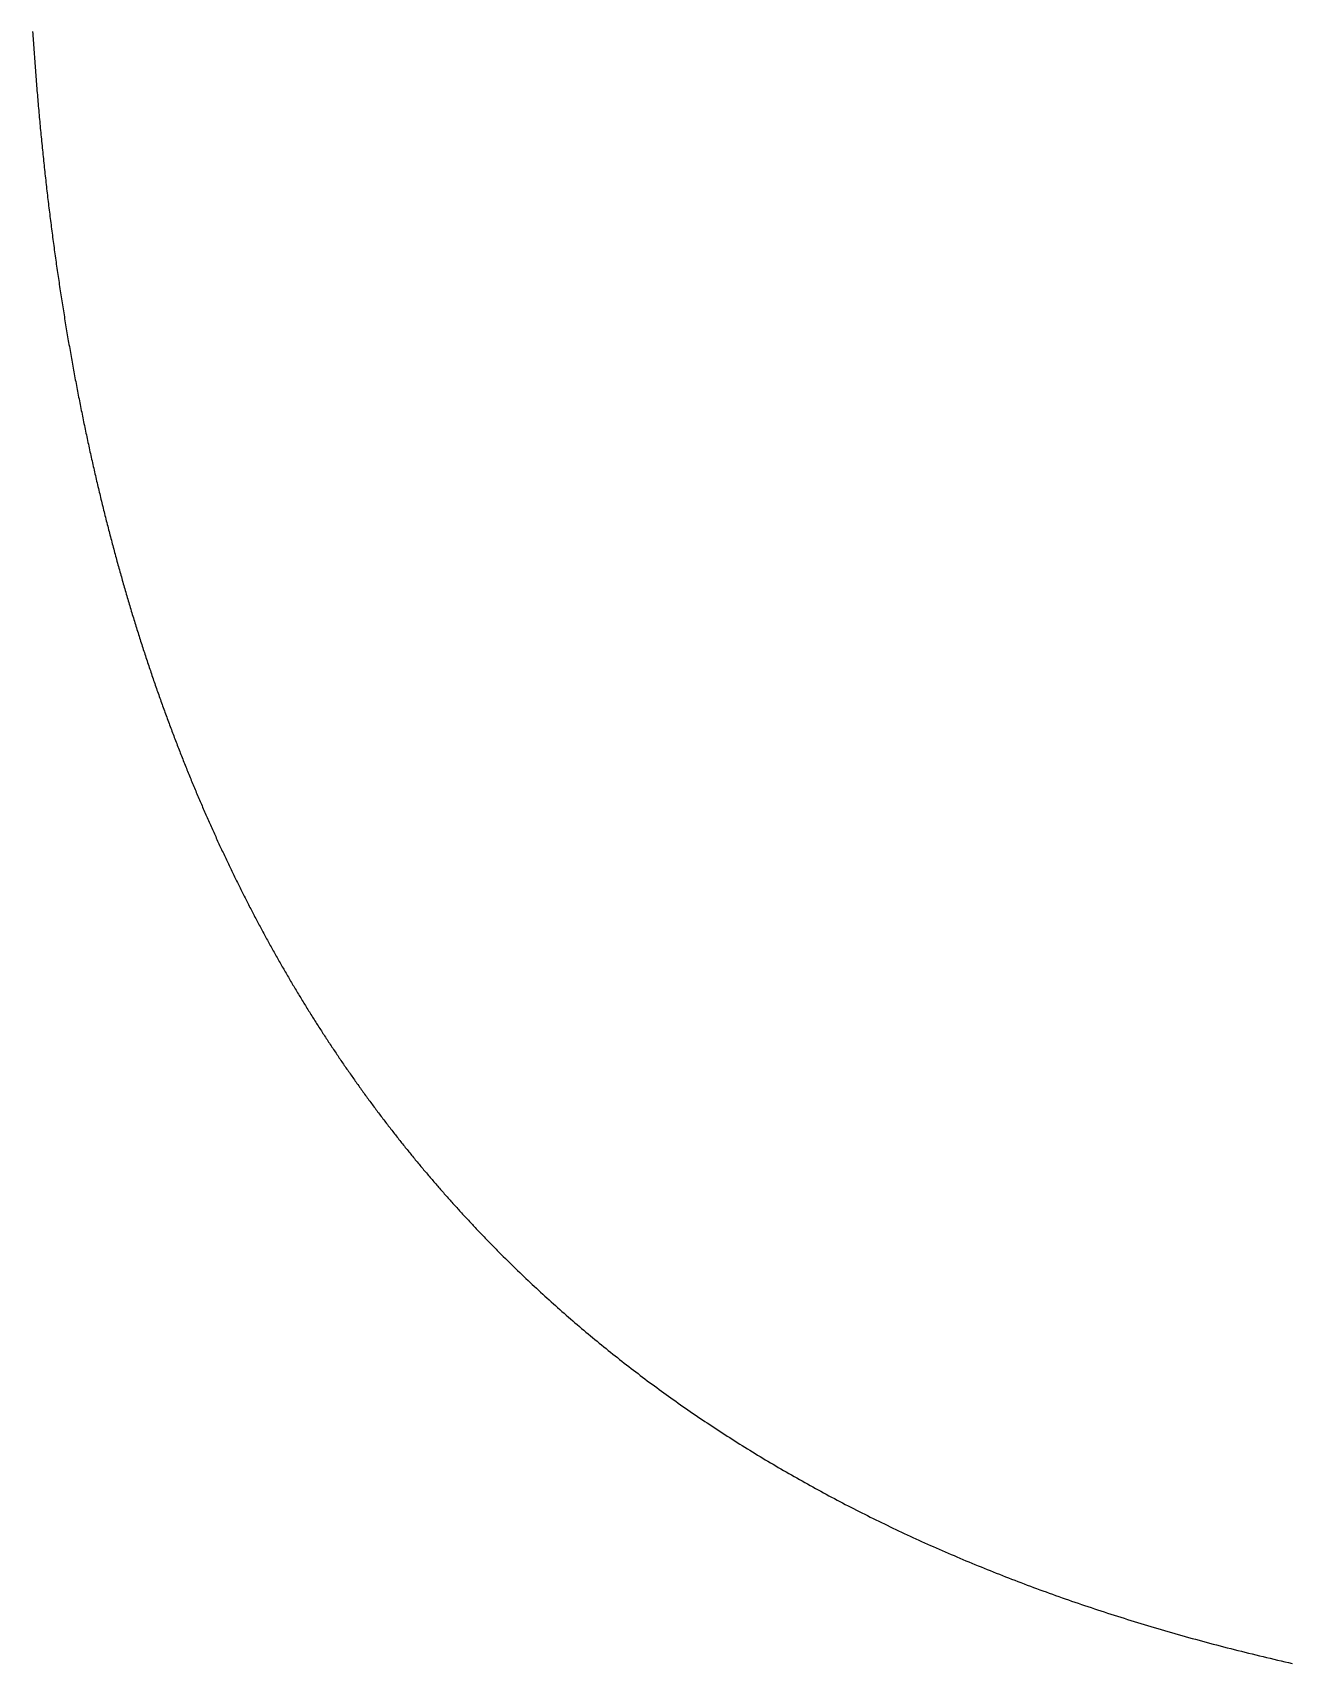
# Model space of a CAD drawing. Extents: x -14 to 314, y -178 to 13.
# Drawn here: x 201.85 to 218.01, y -177.63 to -156.67 of the extents above; entities that cross this region are included whole.
import ezdxf

# ---------------------------------------------------------------- set-up
doc = ezdxf.new("R2010")
doc.units = 0
doc.layers.add('BLACK', color=7, linetype='CONTINUOUS')

msp = doc.modelspace()

# ---------------------------------------------------------------- linework, layer by layer
at = {"layer": 'BLACK', "linetype": 'CONTINUOUS'}
for p, q in [((201.848556, -156.653513), (201.850483, -156.683077)), ((201.850483, -156.683077), (201.852428, -156.712599)), ((201.852428, -156.712599), (201.854391, -156.7421)), ((201.854391, -156.7421), (201.856372, -156.771559)), ((201.856372, -156.771559), (201.858371, -156.800998)), ((201.858371, -156.800998), (201.860387, -156.830394)), ((201.860387, -156.830394), (201.862422, -156.85977)), ((201.862422, -156.85977), (201.864475, -156.889105)), ((201.864475, -156.889105), (201.866545, -156.918418)), ((201.866545, -156.918418), (201.868633, -156.94769)), ((201.868633, -156.94769), (201.87074, -156.976941)), ((201.87074, -156.976941), (201.872863, -157.006151)), ((201.872863, -157.006151), (201.875006, -157.03534)), ((201.875006, -157.03534), (201.877165, -157.064488)), ((201.877165, -157.064488), (201.879342, -157.093615)), ((201.879342, -157.093615), (201.881537, -157.122701)), ((201.881537, -157.122701), (201.88375, -157.151766)), ((201.88375, -157.151766), (201.88598, -157.18079)), ((201.88598, -157.18079), (201.888229, -157.209794)), ((201.888229, -157.209794), (201.890494, -157.238756)), ((201.890494, -157.238756), (201.892778, -157.267698)), ((201.892778, -157.267698), (201.895079, -157.296599)), ((201.895079, -157.296599), (201.897398, -157.325479)), ((201.897398, -157.325479), (201.899734, -157.354319)), ((201.899734, -157.354319), (201.902089, -157.383138)), ((201.902089, -157.383138), (201.90446, -157.411916)), ((201.90446, -157.411916), (201.906849, -157.440674)), ((201.906849, -157.440674), (201.909255, -157.469391)), ((201.909255, -157.469391), (201.91168, -157.498088)), ((201.91168, -157.498088), (201.914121, -157.526745)), ((201.914121, -157.526745), (201.916581, -157.55538)), ((201.916581, -157.55538), (201.919057, -157.583976)), ((201.919057, -157.583976), (201.921551, -157.612551)), ((201.921551, -157.612551), (201.924062, -157.641086)), ((201.924062, -157.641086), (201.926592, -157.6696)), ((201.926592, -157.6696), (201.929138, -157.698074)), ((201.929138, -157.698074), (201.931702, -157.726528)), ((201.931702, -157.726528), (201.934282, -157.754942)), ((201.934282, -157.754942), (201.936881, -157.783335)), ((201.936881, -157.783335), (201.939496, -157.811689)), ((201.939496, -157.811689), (201.94213, -157.840022)), ((201.94213, -157.840022), (201.94478, -157.868315)), ((201.94478, -157.868315), (201.947448, -157.896588)), ((201.947448, -157.896588), (201.950132, -157.924821)), ((201.950132, -157.924821), (201.952835, -157.953035)), ((201.952835, -157.953035), (201.955554, -157.981208)), ((201.955554, -157.981208), (201.958291, -158.009361)), ((201.958291, -158.009361), (201.961044, -158.037475)), ((201.961044, -158.037475), (201.963815, -158.065568)), ((201.963815, -158.065568), (201.966603, -158.093622)), ((201.966603, -158.093622), (201.969408, -158.121656)), ((201.969408, -158.121656), (201.97223, -158.14965)), ((201.97223, -158.14965), (201.97507, -158.177625)), ((201.97507, -158.177625), (201.977926, -158.205559)), ((201.977926, -158.205559), (201.9808, -158.233475)), ((201.9808, -158.233475), (201.983691, -158.26135)), ((201.983691, -158.26135), (201.986599, -158.289206)), ((201.986599, -158.289206), (201.989523, -158.317023)), ((201.989523, -158.317023), (201.992465, -158.344819)), ((201.992465, -158.344819), (201.995424, -158.372577)), ((201.995424, -158.372577), (201.9984, -158.400315)), ((201.9984, -158.400315), (202.001392, -158.428013)), ((202.001392, -158.428013), (202.004402, -158.455692)), ((202.004402, -158.455692), (202.007428, -158.483332)), ((202.007428, -158.483332), (202.010472, -158.510953)), ((202.010472, -158.510953), (202.013532, -158.538534)), ((202.013532, -158.538534), (202.01661, -158.566096)), ((202.01661, -158.566096), (202.019703, -158.593618)), ((202.019703, -158.593618), (202.022815, -158.621122)), ((202.022815, -158.621122), (202.025942, -158.648586)), ((202.025942, -158.648586), (202.029087, -158.676031)), ((202.029087, -158.676031), (202.032248, -158.703437)), ((202.032248, -158.703437), (202.035427, -158.730824)), ((202.035427, -158.730824), (202.038621, -158.758172)), ((202.038621, -158.758172), (202.041834, -158.785501)), ((202.041834, -158.785501), (202.045061, -158.812791)), ((202.045061, -158.812791), (202.048307, -158.840062)), ((202.048307, -158.840062), (202.051569, -158.867294)), ((202.051569, -158.867294), (202.054848, -158.894507)), ((202.054848, -158.894507), (202.058142, -158.921682)), ((202.058142, -158.921682), (202.061455, -158.948837)), ((202.061455, -158.948837), (202.064783, -158.975954)), ((202.064783, -158.975954), (202.068129, -159.003052)), ((202.068129, -159.003052), (202.07149, -159.030112)), ((202.07149, -159.030112), (202.074869, -159.057152)), ((202.074869, -159.057152), (202.078263, -159.084154)), ((202.078263, -159.084154), (202.081675, -159.111137)), ((202.081675, -159.111137), (202.085103, -159.138083)), ((202.085103, -159.138083), (202.088548, -159.165008)), ((202.088548, -159.165008), (202.092008, -159.191896)), ((202.092008, -159.191896), (202.095486, -159.218765)), ((202.095486, -159.218765), (202.09898, -159.245596)), ((202.09898, -159.245596), (202.102491, -159.272408)), ((202.102491, -159.272408), (202.106018, -159.299182)), ((202.106018, -159.299182), (202.109562, -159.325937)), ((202.109562, -159.325937), (202.113121, -159.352655)), ((202.113121, -159.352655), (202.116698, -159.379353)), ((202.116698, -159.379353), (202.12029, -159.406014)), ((202.12029, -159.406014), (202.123899, -159.432656)), ((202.123899, -159.432656), (202.127524, -159.459261)), ((202.127524, -159.459261), (202.131167, -159.485846)), ((202.131167, -159.485846), (202.134824, -159.512394)), ((202.134824, -159.512394), (202.138499, -159.538923)), ((202.138499, -159.538923), (202.142189, -159.565415)), ((202.142189, -159.565415), (202.145897, -159.591888)), ((202.145897, -159.591888), (202.14962, -159.618324)), ((202.14962, -159.618324), (202.15336, -159.644741)), ((202.15336, -159.644741), (202.157115, -159.671121)), ((202.157115, -159.671121), (202.160888, -159.697482)), ((202.160888, -159.697482), (202.164675, -159.723806)), ((202.164675, -159.723806), (202.16848, -159.750111)), ((202.16848, -159.750111), (202.1723, -159.776379)), ((202.1723, -159.776379), (202.176138, -159.802629)), ((202.176138, -159.802629), (202.17999, -159.828842)), ((202.17999, -159.828842), (202.18386, -159.855035)), ((202.18386, -159.855035), (202.187744, -159.881193)), ((202.187744, -159.881193), (202.191646, -159.907331)), ((202.191646, -159.907331), (202.195563, -159.933433)), ((202.195563, -159.933433), (202.199497, -159.959516)), ((202.199497, -159.959516), (202.203446, -159.985563)), ((202.203446, -159.985563), (202.207412, -160.011591)), ((202.207412, -160.011591), (202.211393, -160.037583)), ((202.211393, -160.037583), (202.215392, -160.063555)), ((202.215392, -160.063555), (202.219405, -160.089492)), ((202.219405, -160.089492), (202.223435, -160.11541)), ((202.223435, -160.11541), (202.22748, -160.141292)), ((202.22748, -160.141292), (202.231542, -160.167155)), ((202.231542, -160.167155), (202.235619, -160.192982)), ((202.235619, -160.192982), (202.239713, -160.21879)), ((202.239713, -160.21879), (202.243822, -160.244563)), ((202.243822, -160.244563), (202.247948, -160.270317)), ((202.247948, -160.270317), (202.252088, -160.296035)), ((202.252088, -160.296035), (202.256246, -160.321734)), ((202.256246, -160.321734), (202.260419, -160.347398)), ((202.260419, -160.347398), (202.264608, -160.373043)), ((202.264608, -160.373043), (202.268812, -160.398652)), ((202.268812, -160.398652), (202.273033, -160.424243)), ((202.273033, -160.424243), (202.277269, -160.449798)), ((202.277269, -160.449798), (202.281522, -160.475334)), ((202.281522, -160.475334), (202.285789, -160.500836)), ((202.285789, -160.500836), (202.290073, -160.526318)), ((202.290073, -160.526318), (202.294372, -160.551766)), ((202.294372, -160.551766), (202.298688, -160.577194)), ((202.298688, -160.577194), (202.303018, -160.602588)), ((202.303018, -160.602588), (202.307365, -160.627963)), ((202.307365, -160.627963), (202.311727, -160.653303)), ((202.311727, -160.653303), (202.316105, -160.678624)), ((202.316105, -160.678624), (202.320498, -160.703911)), ((202.320498, -160.703911), (202.324908, -160.729178)), ((202.324908, -160.729178), (202.329333, -160.754411)), ((202.329333, -160.754411), (202.333774, -160.779626)), ((202.333774, -160.779626), (202.338229, -160.804805)), ((202.338229, -160.804805), (202.342702, -160.829967)), ((202.342702, -160.829967), (202.347189, -160.855093)), ((202.347189, -160.855093), (202.351692, -160.880201)), ((202.351692, -160.880201), (202.35621, -160.905274)), ((202.35621, -160.905274), (202.360745, -160.930329)), ((202.360745, -160.930329), (202.365294, -160.95535)), ((202.365294, -160.95535), (202.36986, -160.980352)), ((202.36986, -160.980352), (202.37444, -161.005319)), ((202.37444, -161.005319), (202.379037, -161.030269)), ((202.379037, -161.030269), (202.383647, -161.055184)), ((202.383647, -161.055184), (202.388275, -161.08008)), ((202.388275, -161.08008), (202.392917, -161.104942)), ((202.392917, -161.104942), (202.397576, -161.129786)), ((202.397576, -161.129786), (202.402249, -161.154596)), ((202.402249, -161.154596), (202.406938, -161.179388)), ((202.406938, -161.179388), (202.411642, -161.204145)), ((202.411642, -161.204145), (202.416362, -161.228884)), ((202.416362, -161.228884), (202.421097, -161.253589)), ((202.421097, -161.253589), (202.425848, -161.278276)), ((202.425848, -161.278276), (202.430613, -161.302929)), ((202.430613, -161.302929), (202.435395, -161.327564)), ((202.435395, -161.327564), (202.44019, -161.352165)), ((202.44019, -161.352165), (202.445003, -161.376748)), ((202.445003, -161.376748), (202.449829, -161.401297)), ((202.449829, -161.401297), (202.454672, -161.425828)), ((202.454672, -161.425828), (202.459529, -161.450326)), ((202.459529, -161.450326), (202.464403, -161.474805)), ((202.464403, -161.474805), (202.46929, -161.49925)), ((202.46929, -161.49925), (202.474194, -161.523678)), ((202.474194, -161.523678), (202.479112, -161.548072)), ((202.479112, -161.548072), (202.484047, -161.572448)), ((202.484047, -161.572448), (202.488995, -161.596791)), ((202.488995, -161.596791), (202.49396, -161.621115)), ((202.49396, -161.621115), (202.498939, -161.645406)), ((202.498939, -161.645406), (202.503934, -161.66968)), ((202.503934, -161.66968), (202.508943, -161.69392)), ((202.508943, -161.69392), (202.513969, -161.718142)), ((202.513969, -161.718142), (202.519008, -161.742331)), ((202.519008, -161.742331), (202.524064, -161.766502)), ((202.524064, -161.766502), (202.529133, -161.79064)), ((202.529133, -161.79064), (202.534219, -161.81476)), ((202.534219, -161.81476), (202.539319, -161.838847)), ((202.539319, -161.838847), (202.544435, -161.862916)), ((202.544435, -161.862916), (202.549565, -161.886953)), ((202.549565, -161.886953), (202.554711, -161.910971)), ((202.554711, -161.910971), (202.559871, -161.934957)), ((202.559871, -161.934957), (202.565048, -161.958924)), ((202.565048, -161.958924), (202.570237, -161.98286)), ((202.570237, -161.98286), (202.575444, -162.006777)), ((202.575444, -162.006777), (202.580664, -162.030662)), ((202.580664, -162.030662), (202.5859, -162.054528)), ((202.5859, -162.054528), (202.59115, -162.078363)), ((202.59115, -162.078363), (202.596416, -162.102179)), ((202.596416, -162.102179), (202.601696, -162.125964)), ((202.601696, -162.125964), (202.606992, -162.14973)), ((202.606992, -162.14973), (202.612301, -162.173464)), ((202.612301, -162.173464), (202.617627, -162.19718)), ((202.617627, -162.19718), (202.622967, -162.220864)), ((202.622967, -162.220864), (202.628322, -162.244531)), ((202.628322, -162.244531), (202.633691, -162.268165)), ((202.633691, -162.268165), (202.639077, -162.291782)), ((202.639077, -162.291782), (202.644475, -162.315366)), ((202.644475, -162.315366), (202.649891, -162.338933)), ((202.649891, -162.338933), (202.655319, -162.362468)), ((202.655319, -162.362468), (202.660764, -162.385985)), ((202.660764, -162.385985), (202.666222, -162.40947)), ((202.666222, -162.40947), (202.671696, -162.432938)), ((202.671696, -162.432938), (202.677184, -162.456374)), ((202.677184, -162.456374), (202.682688, -162.479792)), ((202.682688, -162.479792), (202.688205, -162.503178)), ((202.688205, -162.503178), (202.693738, -162.526547)), ((202.693738, -162.526547), (202.699285, -162.549884)), ((202.699285, -162.549884), (202.704847, -162.573204)), ((202.704847, -162.573204), (202.710423, -162.596492)), ((202.710423, -162.596492), (202.716016, -162.619763)), ((202.716016, -162.619763), (202.721621, -162.643002)), ((202.721621, -162.643002), (202.727243, -162.666224)), ((202.727243, -162.666224), (202.732877, -162.689414)), ((202.732877, -162.689414), (202.738528, -162.712587)), ((202.738528, -162.712587), (202.744192, -162.735729)), ((202.744192, -162.735729), (202.749872, -162.758853)), ((202.749872, -162.758853), (202.755566, -162.781946)), ((202.755566, -162.781946), (202.761275, -162.805021)), ((202.761275, -162.805021), (202.766997, -162.828065)), ((202.766997, -162.828065), (202.772736, -162.851092)), ((202.772736, -162.851092), (202.778488, -162.874088)), ((202.778488, -162.874088), (202.784256, -162.897066)), ((202.784256, -162.897066), (202.790036, -162.920014)), ((202.790036, -162.920014), (202.795833, -162.942944)), ((202.795833, -162.942944), (202.801643, -162.965843)), ((202.801643, -162.965843), (202.807469, -162.988725)), ((202.807469, -162.988725), (202.813308, -163.011576)), ((202.813308, -163.011576), (202.819163, -163.03441)), ((202.819163, -163.03441), (202.825031, -163.057213)), ((202.825031, -163.057213), (202.830915, -163.079999)), ((202.830915, -163.079999), (202.836811, -163.102754)), ((202.836811, -163.102754), (202.842724, -163.125492)), ((202.842724, -163.125492), (202.84865, -163.148199)), ((202.84865, -163.148199), (202.854592, -163.170889)), ((202.854592, -163.170889), (202.860546, -163.193549)), ((202.860546, -163.193549), (202.866517, -163.216192)), ((202.866517, -163.216192), (202.8725, -163.238804)), ((202.8725, -163.238804), (202.8785, -163.261398)), ((202.8785, -163.261398), (202.884512, -163.283963)), ((202.884512, -163.283963), (202.89054, -163.30651)), ((202.89054, -163.30651), (202.896581, -163.329028)), ((202.896581, -163.329028), (202.902638, -163.351528)), ((202.902638, -163.351528), (202.908708, -163.373997)), ((202.908708, -163.373997), (202.914794, -163.39645)), ((202.914794, -163.39645), (202.920892, -163.418873)), ((202.920892, -163.418873), (202.927006, -163.441278)), ((202.927006, -163.441278), (202.933133, -163.463654)), ((202.933133, -163.463654), (202.939276, -163.486013)), ((202.939276, -163.486013), (202.945432, -163.508341)), ((202.945432, -163.508341), (202.951604, -163.530653)), ((202.951604, -163.530653), (202.957788, -163.552935)), ((202.957788, -163.552935), (202.963988, -163.575199)), ((202.963988, -163.575199), (202.9702, -163.597434)), ((202.9702, -163.597434), (202.976429, -163.619652)), ((202.976429, -163.619652), (202.98267, -163.641841)), ((202.98267, -163.641841), (202.988927, -163.664012)), ((202.988927, -163.664012), (202.995197, -163.686154)), ((202.995197, -163.686154), (203.001482, -163.708279)), ((203.001482, -163.708279), (203.00778, -163.730374)), ((203.00778, -163.730374), (203.014094, -163.752453)), ((203.014094, -163.752453), (203.02042, -163.774502)), ((203.02042, -163.774502), (203.026763, -163.796534)), ((203.026763, -163.796534), (203.033117, -163.818537)), ((203.033117, -163.818537), (203.039488, -163.840522)), ((203.039488, -163.840522), (203.045871, -163.862479)), ((203.045871, -163.862479), (203.05227, -163.884419)), ((203.05227, -163.884419), (203.058681, -163.906329)), ((203.058681, -163.906329), (203.065108, -163.928223)), ((203.065108, -163.928223), (203.071547, -163.950088)), ((203.071547, -163.950088), (203.078003, -163.971935)), ((203.078003, -163.971935), (203.08447, -163.993754)), ((203.08447, -163.993754), (203.090954, -164.015556)), ((203.090954, -164.015556), (203.097449, -164.037329)), ((203.097449, -164.037329), (203.103961, -164.059086)), ((203.103961, -164.059086), (203.110485, -164.080813)), ((203.110485, -164.080813), (203.117025, -164.102524)), ((203.117025, -164.102524), (203.123577, -164.124206)), ((203.123577, -164.124206), (203.130144, -164.145871)), ((203.130144, -164.145871), (203.136724, -164.167507)), ((203.136724, -164.167507), (203.14332, -164.189127)), ((203.14332, -164.189127), (203.149928, -164.210718)), ((203.149928, -164.210718), (203.156552, -164.232293)), ((203.156552, -164.232293), (203.163188, -164.253839)), ((203.163188, -164.253839), (203.169839, -164.275368)), ((203.169839, -164.275368), (203.176503, -164.296869)), ((203.176503, -164.296869), (203.183183, -164.318353)), ((203.183183, -164.318353), (203.189875, -164.339808)), ((203.189875, -164.339808), (203.196582, -164.361247)), ((203.196582, -164.361247), (203.203302, -164.382658)), ((203.203302, -164.382658), (203.210037, -164.404052)), ((203.210037, -164.404052), (203.216785, -164.425419)), ((203.216785, -164.425419), (203.223548, -164.446768)), ((203.223548, -164.446768), (203.230323, -164.468089)), ((203.230323, -164.468089), (203.237114, -164.489394)), ((203.237114, -164.489394), (203.243918, -164.51067)), ((203.243918, -164.51067), (203.250736, -164.531931)), ((203.250736, -164.531931), (203.257567, -164.553163)), ((203.257567, -164.553163), (203.264414, -164.574378)), ((203.264414, -164.574378), (203.271272, -164.595566)), ((203.271272, -164.595566), (203.278146, -164.616737)), ((203.278146, -164.616737), (203.285033, -164.63788)), ((203.285033, -164.63788), (203.291934, -164.659007)), ((203.291934, -164.659007), (203.298848, -164.680106)), ((203.298848, -164.680106), (203.305778, -164.701189)), ((203.305778, -164.701189), (203.312719, -164.722244)), ((203.312719, -164.722244), (203.319676, -164.743282)), ((203.319676, -164.743282), (203.326645, -164.764293)), ((203.326645, -164.764293), (203.33363, -164.785288)), ((203.33363, -164.785288), (203.340627, -164.806255)), ((203.340627, -164.806255), (203.347639, -164.827205)), ((203.347639, -164.827205), (203.354663, -164.848128)), ((203.354663, -164.848128), (203.361703, -164.869035)), ((203.361703, -164.869035), (203.368754, -164.889914)), ((203.368754, -164.889914), (203.375822, -164.910777)), ((203.375822, -164.910777), (203.382901, -164.931613)), ((203.382901, -164.931613), (203.389995, -164.952432)), ((203.389995, -164.952432), (203.397102, -164.973225)), ((203.397102, -164.973225), (203.404224, -164.994)), ((203.404224, -164.994), (203.411358, -165.014749)), ((203.411358, -165.014749), (203.418507, -165.035481)), ((203.418507, -165.035481), (203.425668, -165.056187)), ((203.425668, -165.056187), (203.432845, -165.076876)), ((203.432845, -165.076876), (203.440034, -165.097538)), ((203.440034, -165.097538), (203.447238, -165.118184)), ((203.447238, -165.118184), (203.454454, -165.138802)), ((203.454454, -165.138802), (203.461685, -165.159405)), ((203.461685, -165.159405), (203.468929, -165.179981)), ((203.468929, -165.179981), (203.476187, -165.20054)), ((203.476187, -165.20054), (203.483458, -165.221073)), ((203.483458, -165.221073), (203.490744, -165.24159)), ((203.490744, -165.24159), (203.498042, -165.26208)), ((203.498042, -165.26208), (203.505355, -165.282553)), ((203.505355, -165.282553), (203.51268, -165.303001)), ((203.51268, -165.303001), (203.52002, -165.323432)), ((203.52002, -165.323432), (203.527372, -165.343836)), ((203.527372, -165.343836), (203.53474, -165.364224)), ((203.53474, -165.364224), (203.542119, -165.384586)), ((203.542119, -165.384586), (203.549514, -165.404932)), ((203.549514, -165.404932), (203.55692, -165.425251)), ((203.55692, -165.425251), (203.564342, -165.445554)), ((203.564342, -165.445554), (203.571775, -165.465831)), ((203.571775, -165.465831), (203.579224, -165.486092)), ((203.579224, -165.486092), (203.586685, -165.506327)), ((203.586685, -165.506327), (203.594161, -165.526545)), ((203.594161, -165.526545), (203.601648, -165.546738)), ((203.601648, -165.546738), (203.609151, -165.566914)), ((203.609151, -165.566914), (203.616666, -165.587064)), ((203.616666, -165.587064), (203.624196, -165.607198)), ((203.624196, -165.607198), (203.631737, -165.627306)), ((203.631737, -165.627306), (203.639294, -165.647398)), ((203.639294, -165.647398), (203.646863, -165.667465)), ((203.646863, -165.667465), (203.654447, -165.687515)), ((203.654447, -165.687515), (203.662042, -165.707539)), ((203.662042, -165.707539), (203.669653, -165.727548)), ((203.669653, -165.727548), (203.677276, -165.74753)), ((203.677276, -165.74753), (203.684913, -165.767497)), ((203.684913, -165.767497), (203.692563, -165.787438)), ((203.692563, -165.787438), (203.700228, -165.807363)), ((203.700228, -165.807363), (203.707904, -165.827262)), ((203.707904, -165.827262), (203.715595, -165.847145)), ((203.715595, -165.847145), (203.723298, -165.867003)), ((203.723298, -165.867003), (203.731017, -165.886845)), ((203.731017, -165.886845), (203.738747, -165.906662)), ((203.738747, -165.906662), (203.746492, -165.926462)), ((203.746492, -165.926462), (203.754249, -165.946237)), ((203.754249, -165.946237), (203.762021, -165.965996)), ((203.762021, -165.965996), (203.769804, -165.98573)), ((203.769804, -165.98573), (203.777603, -166.005448)), ((203.777603, -166.005448), (203.785413, -166.025141)), ((203.785413, -166.025141), (203.793239, -166.044818)), ((203.793239, -166.044818), (203.801076, -166.06447)), ((203.801076, -166.06447), (203.808928, -166.084106)), ((203.808928, -166.084106), (203.816792, -166.103716)), ((203.816792, -166.103716), (203.82467, -166.123311)), ((203.82467, -166.123311), (203.832561, -166.142881)), ((203.832561, -166.142881), (203.840467, -166.162435)), ((203.840467, -166.162435), (203.848384, -166.181964)), ((203.848384, -166.181964), (203.856316, -166.201478)), ((203.856316, -166.201478), (203.86426, -166.220966)), ((203.86426, -166.220966), (203.872219, -166.240439)), ((203.872219, -166.240439), (203.880189, -166.259887)), ((203.880189, -166.259887), (203.888175, -166.279319)), ((203.888175, -166.279319), (203.896172, -166.298726)), ((203.896172, -166.298726), (203.904184, -166.318118)), ((203.904184, -166.318118), (203.912207, -166.337485)), ((203.912207, -166.337485), (203.920246, -166.356836)), ((203.920246, -166.356836), (203.928296, -166.376163)), ((203.928296, -166.376163), (203.936362, -166.395474)), ((203.936362, -166.395474), (203.944438, -166.41476)), ((203.944438, -166.41476), (203.95253, -166.434031)), ((203.95253, -166.434031), (203.960633, -166.453277)), ((203.960633, -166.453277), (203.968752, -166.472507)), ((203.968752, -166.472507), (203.976882, -166.491714)), ((203.976882, -166.491714), (203.985027, -166.510904)), ((203.985027, -166.510904), (203.993183, -166.53007)), ((203.993183, -166.53007), (204.001354, -166.549221)), ((204.001354, -166.549221), (204.009537, -166.568347)), ((204.009537, -166.568347), (204.017735, -166.587458)), ((204.017735, -166.587458), (204.025944, -166.606544)), ((204.025944, -166.606544), (204.034168, -166.625615)), ((204.034168, -166.625615), (204.042404, -166.644662)), ((204.042404, -166.644662), (204.050655, -166.663693)), ((204.050655, -166.663693), (204.058917, -166.6827)), ((204.058917, -166.6827), (204.067194, -166.701692)), ((204.067194, -166.701692), (204.075483, -166.72066)), ((204.075483, -166.72066), (204.083786, -166.739612)), ((204.083786, -166.739612), (204.092101, -166.75854)), ((204.092101, -166.75854), (204.100431, -166.777452)), ((204.100431, -166.777452), (204.108772, -166.796341)), ((204.108772, -166.796341), (204.117129, -166.815214)), ((204.117129, -166.815214), (204.125496, -166.834064)), ((204.125496, -166.834064), (204.133879, -166.852898)), ((204.133879, -166.852898), (204.142273, -166.871708)), ((204.142273, -166.871708), (204.150682, -166.890503)), ((204.150682, -166.890503), (204.159102, -166.909274)), ((204.159102, -166.909274), (204.167538, -166.92803)), ((204.167538, -166.92803), (204.175984, -166.946762)), ((204.175984, -166.946762), (204.184446, -166.965478)), ((204.184446, -166.965478), (204.192919, -166.984172)), ((204.192919, -166.984172), (204.201407, -167.002849)), ((204.201407, -167.002849), (204.209906, -167.021504)), ((204.209906, -167.021504), (204.21842, -167.040143)), ((204.21842, -167.040143), (204.226946, -167.058758)), ((204.226946, -167.058758), (204.235486, -167.077358)), ((204.235486, -167.077358), (204.244038, -167.095935)), ((204.244038, -167.095935), (204.252605, -167.114496)), ((204.252605, -167.114496), (204.261183, -167.133035)), ((204.261183, -167.133035), (204.269776, -167.151557)), ((204.269776, -167.151557), (204.27838, -167.170057)), ((204.27838, -167.170057), (204.286999, -167.188541)), ((204.286999, -167.188541), (204.29563, -167.207003)), ((204.29563, -167.207003), (204.304275, -167.225449)), ((204.304275, -167.225449), (204.312932, -167.243872)), ((204.312932, -167.243872), (204.321604, -167.262279)), ((204.321604, -167.262279), (204.330287, -167.280664)), ((204.330287, -167.280664), (204.338984, -167.299033)), ((204.338984, -167.299033), (204.347693, -167.317379)), ((204.347693, -167.317379), (204.356417, -167.33571)), ((204.356417, -167.33571), (204.365153, -167.354019)), ((204.365153, -167.354019), (204.373903, -167.372312)), ((204.373903, -167.372312), (204.382664, -167.390582)), ((204.382664, -167.390582), (204.39144, -167.408837)), ((204.39144, -167.408837), (204.400228, -167.427069)), ((204.400228, -167.427069), (204.40903, -167.445286)), ((204.40903, -167.445286), (204.417844, -167.463481)), ((204.417844, -167.463481), (204.426673, -167.48166)), ((204.426673, -167.48166), (204.435513, -167.499816)), ((204.435513, -167.499816), (204.444367, -167.517958)), ((204.444367, -167.517958), (204.453233, -167.536077)), ((204.453233, -167.536077), (204.462114, -167.55418)), ((204.462114, -167.55418), (204.471006, -167.572261)), ((204.471006, -167.572261), (204.479913, -167.590327)), ((204.479913, -167.590327), (204.488831, -167.608371)), ((204.488831, -167.608371), (204.497764, -167.6264)), ((204.497764, -167.6264), (204.506708, -167.644406)), ((204.506708, -167.644406), (204.515667, -167.662397)), ((204.515667, -167.662397), (204.524637, -167.680366)), ((204.524637, -167.680366), (204.533622, -167.69832)), ((204.533622, -167.69832), (204.542619, -167.716251)), ((204.542619, -167.716251), (204.55163, -167.734167)), ((204.55163, -167.734167), (204.560652, -167.752062)), ((204.560652, -167.752062), (204.56969, -167.769941)), ((204.56969, -167.769941), (204.578738, -167.787798)), ((204.578738, -167.787798), (204.587801, -167.80564)), ((204.587801, -167.80564), (204.596876, -167.82346)), ((204.596876, -167.82346), (204.605965, -167.841265)), ((204.605965, -167.841265), (204.615066, -167.859048)), ((204.615066, -167.859048), (204.624181, -167.876816)), ((204.624181, -167.876816), (204.633308, -167.894562)), ((204.633308, -167.894562), (204.642449, -167.912293)), ((204.642449, -167.912293), (204.651602, -167.930003)), ((204.651602, -167.930003), (204.660769, -167.947697)), ((204.660769, -167.947697), (204.669948, -167.96537)), ((204.669948, -167.96537), (204.679141, -167.983027)), ((204.679141, -167.983027), (204.688346, -168.000663)), ((204.688346, -168.000663), (204.697565, -168.018284)), ((204.697565, -168.018284), (204.706796, -168.035883)), ((204.706796, -168.035883), (204.716041, -168.053467)), ((204.716041, -168.053467), (204.725297, -168.07103)), ((204.725297, -168.07103), (204.734569, -168.088578)), ((204.734569, -168.088578), (204.743851, -168.106104)), ((204.743851, -168.106104), (204.753149, -168.123615)), ((204.753149, -168.123615), (204.762457, -168.141105)), ((204.762457, -168.141105), (204.771781, -168.15858)), ((204.771781, -168.15858), (204.781115, -168.176034)), ((204.781115, -168.176034), (204.790464, -168.193472)), ((204.790464, -168.193472), (204.799825, -168.21089)), ((204.799825, -168.21089), (204.8092, -168.228292)), ((204.8092, -168.228292), (204.818587, -168.245673)), ((204.818587, -168.245673), (204.827988, -168.263039)), ((204.827988, -168.263039), (204.837401, -168.280385)), ((204.837401, -168.280385), (204.846828, -168.297715)), ((204.846828, -168.297715), (204.856266, -168.315024)), ((204.856266, -168.315024), (204.865719, -168.332318)), ((204.865719, -168.332318), (204.875184, -168.349591)), ((204.875184, -168.349591), (204.884663, -168.36685)), ((204.884663, -168.36685), (204.894153, -168.384087)), ((204.894153, -168.384087), (204.903658, -168.401309)), ((204.903658, -168.401309), (204.913175, -168.418511)), ((204.913175, -168.418511), (204.922705, -168.435698)), ((204.922705, -168.435698), (204.932248, -168.452864)), ((204.932248, -168.452864), (204.941805, -168.470014)), ((204.941805, -168.470014), (204.951373, -168.487145)), ((204.951373, -168.487145), (204.960956, -168.50426)), ((204.960956, -168.50426), (204.97055, -168.521355)), ((204.97055, -168.521355), (204.980159, -168.538435)), ((204.980159, -168.538435), (204.989779, -168.555494)), ((204.989779, -168.555494), (204.999414, -168.572538)), ((204.999414, -168.572538), (205.00906, -168.589562)), ((205.00906, -168.589562), (205.01872, -168.606571)), ((205.01872, -168.606571), (205.028392, -168.62356)), ((205.028392, -168.62356), (205.038079, -168.640533)), ((205.038079, -168.640533), (205.047777, -168.657486)), ((205.047777, -168.657486), (205.057489, -168.674425)), ((205.057489, -168.674425), (205.067213, -168.691343)), ((205.067213, -168.691343), (205.076952, -168.708246)), ((205.076952, -168.708246), (205.086702, -168.725129)), ((205.086702, -168.725129), (205.096466, -168.741997)), ((205.096466, -168.741997), (205.106242, -168.758845)), ((205.106242, -168.758845), (205.116032, -168.775678)), ((205.116032, -168.775678), (205.125834, -168.792491)), ((205.125834, -168.792491), (205.13565, -168.809289)), ((205.13565, -168.809289), (205.145478, -168.826067)), ((205.145478, -168.826067), (205.15532, -168.84283)), ((205.15532, -168.84283), (205.165174, -168.859573)), ((205.165174, -168.859573), (205.175042, -168.876302)), ((205.175042, -168.876302), (205.184921, -168.89301)), ((205.184921, -168.89301), (205.194815, -168.909704)), ((205.194815, -168.909704), (205.204721, -168.926378)), ((205.204721, -168.926378), (205.214641, -168.943037)), ((205.214641, -168.943037), (205.224573, -168.959676)), ((205.224573, -168.959676), (205.234518, -168.9763)), ((205.234518, -168.9763), (205.244476, -168.992905)), ((205.244476, -168.992905), (205.254448, -169.009494)), ((205.254448, -169.009494), (205.264431, -169.026064)), ((205.264431, -169.026064), (205.274429, -169.04262)), ((205.274429, -169.04262), (205.284438, -169.059156)), ((205.284438, -169.059156), (205.294462, -169.075676)), ((205.294462, -169.075676), (205.304498, -169.092178)), ((205.304498, -169.092178), (205.314547, -169.108664)), ((205.314547, -169.108664), (205.324609, -169.125131)), ((205.324609, -169.125131), (205.334684, -169.141584)), ((205.334684, -169.141584), (205.344772, -169.158017)), ((205.344772, -169.158017), (205.354873, -169.174435)), ((205.354873, -169.174435), (205.364986, -169.190834)), ((205.364986, -169.190834), (205.375114, -169.207218)), ((205.375114, -169.207218), (205.385253, -169.223582)), ((205.385253, -169.223582), (205.395407, -169.239932)), ((205.395407, -169.239932), (205.405572, -169.256263)), ((205.405572, -169.256263), (205.415752, -169.272579)), ((205.415752, -169.272579), (205.425943, -169.288876)), ((205.425943, -169.288876), (205.436148, -169.305158)), ((205.436148, -169.305158), (205.446366, -169.321421)), ((205.446366, -169.321421), (205.456597, -169.337669)), ((205.456597, -169.337669), (205.46684, -169.353898)), ((205.46684, -169.353898), (205.477098, -169.370112)), ((205.477098, -169.370112), (205.487367, -169.386308)), ((205.487367, -169.386308), (205.49765, -169.402488)), ((205.49765, -169.402488), (205.507946, -169.41865)), ((205.507946, -169.41865), (205.518255, -169.434797)), ((205.518255, -169.434797), (205.528576, -169.450925)), ((205.528576, -169.450925), (205.538912, -169.467039)), ((205.538912, -169.467039), (205.549259, -169.483133)), ((205.549259, -169.483133), (205.559621, -169.499213)), ((205.559621, -169.499213), (205.569994, -169.515274)), ((205.569994, -169.515274), (205.580382, -169.531321)), ((205.580382, -169.531321), (205.590781, -169.547348)), ((205.590781, -169.547348), (205.601195, -169.563361)), ((205.601195, -169.563361), (205.61162, -169.579356)), ((205.61162, -169.579356), (205.62206, -169.595336)), ((205.62206, -169.595336), (205.632511, -169.611297)), ((205.632511, -169.611297), (205.642977, -169.627243)), ((205.642977, -169.627243), (205.653454, -169.643171)), ((205.653454, -169.643171), (205.663946, -169.659084)), ((205.663946, -169.659084), (205.674449, -169.674979)), ((205.674449, -169.674979), (205.684967, -169.690859)), ((205.684967, -169.690859), (205.695497, -169.706721)), ((205.695497, -169.706721), (205.706041, -169.722568)), ((205.706041, -169.722568), (205.716597, -169.738397)), ((205.716597, -169.738397), (205.727167, -169.754211)), ((205.727167, -169.754211), (205.737748, -169.770007)), ((205.737748, -169.770007), (205.748344, -169.785788)), ((205.748344, -169.785788), (205.758952, -169.801551)), ((205.758952, -169.801551), (205.769575, -169.817299)), ((205.769575, -169.817299), (205.780209, -169.833029)), ((205.780209, -169.833029), (205.790857, -169.848745)), ((205.790857, -169.848745), (205.801517, -169.864442)), ((205.801517, -169.864442), (205.812192, -169.880125)), ((205.812192, -169.880125), (205.822878, -169.895789)), ((205.822878, -169.895789), (205.833578, -169.911439)), ((205.833578, -169.911439), (205.844291, -169.927071)), ((205.844291, -169.927071), (205.855018, -169.942689)), ((205.855018, -169.942689), (205.865756, -169.958288)), ((205.865756, -169.958288), (205.876509, -169.973873)), ((205.876509, -169.973873), (205.887274, -169.98944)), ((205.887274, -169.98944), (205.898053, -170.004992)), ((205.898053, -170.004992), (205.908844, -170.020527)), ((205.908844, -170.020527), (205.919649, -170.036047)), ((205.919649, -170.036047), (205.930467, -170.051549)), ((205.930467, -170.051549), (205.941298, -170.067036)), ((205.941298, -170.067036), (205.952141, -170.082506)), ((205.952141, -170.082506), (205.962999, -170.097961)), ((205.962999, -170.097961), (205.973869, -170.113399)), ((205.973869, -170.113399), (205.984753, -170.128822)), ((205.984753, -170.128822), (205.995648, -170.144227)), ((205.995648, -170.144227), (206.006559, -170.159618)), ((206.006559, -170.159618), (206.017481, -170.174991)), ((206.017481, -170.174991), (206.028417, -170.19035)), ((206.028417, -170.19035), (206.039365, -170.205691)), ((206.039365, -170.205691), (206.050328, -170.221018)), ((206.050328, -170.221018), (206.061303, -170.236327)), ((206.061303, -170.236327), (206.072292, -170.251621)), ((206.072292, -170.251621), (206.083293, -170.266898)), ((206.083293, -170.266898), (206.094308, -170.282161)), ((206.094308, -170.282161), (206.105335, -170.297406)), ((206.105335, -170.297406), (206.116377, -170.312637)), ((206.116377, -170.312637), (206.12743, -170.32785)), ((206.12743, -170.32785), (206.138498, -170.343049)), ((206.138498, -170.343049), (206.149578, -170.358231)), ((206.149578, -170.358231), (206.160672, -170.373398)), ((206.160672, -170.373398), (206.171779, -170.388548)), ((206.171779, -170.388548), (206.182899, -170.403683)), ((206.182899, -170.403683), (206.194032, -170.418801)), ((206.194032, -170.418801), (206.205179, -170.433905)), ((206.205179, -170.433905), (206.216338, -170.448991)), ((206.216338, -170.448991), (206.227511, -170.464063)), ((206.227511, -170.464063), (206.238697, -170.479118)), ((206.238697, -170.479118), (206.249896, -170.494159)), ((206.249896, -170.494159), (206.261108, -170.509183)), ((206.261108, -170.509183), (206.272334, -170.524192)), ((206.272334, -170.524192), (206.283573, -170.539184)), ((206.283573, -170.539184), (206.294825, -170.554161)), ((206.294825, -170.554161), (206.30609, -170.569122)), ((206.30609, -170.569122), (206.317369, -170.584068)), ((206.317369, -170.584068), (206.32866, -170.598998)), ((206.32866, -170.598998), (206.339966, -170.613913)), ((206.339966, -170.613913), (206.351284, -170.628811)), ((206.351284, -170.628811), (206.362616, -170.643694)), ((206.362616, -170.643694), (206.37396, -170.658561)), ((206.37396, -170.658561), (206.385318, -170.673414)), ((206.385318, -170.673414), (206.396689, -170.68825)), ((206.396689, -170.68825), (206.408074, -170.703071)), ((206.408074, -170.703071), (206.419472, -170.717875)), ((206.419472, -170.717875), (206.430883, -170.732666)), ((206.430883, -170.732666), (206.442307, -170.747439)), ((206.442307, -170.747439), (206.453745, -170.762198)), ((206.453745, -170.762198), (206.465196, -170.776941)), ((206.465196, -170.776941), (206.476661, -170.791669)), ((206.476661, -170.791669), (206.488138, -170.806381)), ((206.488138, -170.806381), (206.499629, -170.821078)), ((206.499629, -170.821078), (206.511133, -170.835759)), ((206.511133, -170.835759), (206.522651, -170.850425)), ((206.522651, -170.850425), (206.534181, -170.865075)), ((206.534181, -170.865075), (206.545726, -170.879711)), ((206.545726, -170.879711), (206.557283, -170.89433)), ((206.557283, -170.89433), (206.568855, -170.908935)), ((206.568855, -170.908935), (206.580438, -170.923523)), ((206.580438, -170.923523), (206.592036, -170.938097)), ((206.592036, -170.938097), (206.603647, -170.952655)), ((206.603647, -170.952655), (206.615272, -170.967198)), ((206.615272, -170.967198), (206.626909, -170.981726)), ((206.626909, -170.981726), (206.63856, -170.996238)), ((206.63856, -170.996238), (206.650224, -171.010735)), ((206.650224, -171.010735), (206.661903, -171.025217)), ((206.661903, -171.025217), (206.673593, -171.039683)), ((206.673593, -171.039683), (206.685298, -171.054135)), ((206.685298, -171.054135), (206.697016, -171.06857)), ((206.697016, -171.06857), (206.708748, -171.082992)), ((206.708748, -171.082992), (206.720492, -171.097397)), ((206.720492, -171.097397), (206.732251, -171.111788)), ((206.732251, -171.111788), (206.744022, -171.126163)), ((206.744022, -171.126163), (206.755808, -171.140523)), ((206.755808, -171.140523), (206.767606, -171.154868)), ((206.767606, -171.154868), (206.779418, -171.169198)), ((206.779418, -171.169198), (206.791243, -171.183512)), ((206.791243, -171.183512), (206.803083, -171.197812)), ((206.803083, -171.197812), (206.814935, -171.212096)), ((206.814935, -171.212096), (206.826801, -171.226366)), ((206.826801, -171.226366), (206.83868, -171.24062)), ((206.83868, -171.24062), (206.850573, -171.254859)), ((206.850573, -171.254859), (206.862479, -171.269083)), ((206.862479, -171.269083), (206.874399, -171.283293)), ((206.874399, -171.283293), (206.886332, -171.297487)), ((206.886332, -171.297487), (206.898279, -171.311666)), ((206.898279, -171.311666), (206.910239, -171.32583)), ((206.910239, -171.32583), (206.922213, -171.339979)), ((206.922213, -171.339979), (206.9342, -171.354113)), ((206.9342, -171.354113), (206.946201, -171.368232)), ((206.946201, -171.368232), (206.958216, -171.382336)), ((206.958216, -171.382336), (206.970244, -171.396426)), ((206.970244, -171.396426), (206.982285, -171.4105)), ((206.982285, -171.4105), (206.99434, -171.42456)), ((206.99434, -171.42456), (207.006409, -171.438604)), ((207.006409, -171.438604), (207.018491, -171.452634)), ((207.018491, -171.452634), (207.030587, -171.466648)), ((207.030587, -171.466648), (207.042696, -171.480648)), ((207.042696, -171.480648), (207.054819, -171.494633)), ((207.054819, -171.494633), (207.066956, -171.508604)), ((207.066956, -171.508604), (207.079106, -171.522559)), ((207.079106, -171.522559), (207.09127, -171.536499)), ((207.09127, -171.536499), (207.103447, -171.550425)), ((207.103447, -171.550425), (207.115638, -171.564336)), ((207.115638, -171.564336), (207.127843, -171.578232)), ((207.127843, -171.578232), (207.140061, -171.592114)), ((207.140061, -171.592114), (207.152293, -171.60598)), ((207.152293, -171.60598), (207.164539, -171.619832)), ((207.164539, -171.619832), (207.176798, -171.633669)), ((207.176798, -171.633669), (207.189071, -171.647491)), ((207.189071, -171.647491), (207.201358, -171.661299)), ((207.201358, -171.661299), (207.213658, -171.675092)), ((207.213658, -171.675092), (207.225972, -171.68887)), ((207.225972, -171.68887), (207.2383, -171.702634)), ((207.2383, -171.702634), (207.250641, -171.716382)), ((207.250641, -171.716382), (207.262997, -171.730117)), ((207.262997, -171.730117), (207.275365, -171.743836)), ((207.275365, -171.743836), (207.287748, -171.757541)), ((207.287748, -171.757541), (207.300144, -171.771232)), ((207.300144, -171.771232), (207.312555, -171.784907)), ((207.312555, -171.784907), (207.324978, -171.798568)), ((207.324978, -171.798568), (207.337416, -171.812215)), ((207.337416, -171.812215), (207.349867, -171.825847)), ((207.349867, -171.825847), (207.362333, -171.839464)), ((207.362333, -171.839464), (207.374811, -171.853067)), ((207.374811, -171.853067), (207.387304, -171.866655)), ((207.387304, -171.866655), (207.399811, -171.880229)), ((207.399811, -171.880229), (207.412331, -171.893788)), ((207.412331, -171.893788), (207.424865, -171.907333)), ((207.424865, -171.907333), (207.437413, -171.920863)), ((207.437413, -171.920863), (207.449975, -171.934378)), ((207.449975, -171.934378), (207.462551, -171.94788)), ((207.462551, -171.94788), (207.47514, -171.961366)), ((207.47514, -171.961366), (207.487744, -171.974839)), ((207.487744, -171.974839), (207.500361, -171.988296)), ((207.500361, -171.988296), (207.512992, -172.00174)), ((207.512992, -172.00174), (207.525637, -172.015169)), ((207.525637, -172.015169), (207.538296, -172.028583)), ((207.538296, -172.028583), (207.550969, -172.041983)), ((207.550969, -172.041983), (207.563656, -172.055369)), ((207.563656, -172.055369), (207.576356, -172.06874)), ((207.576356, -172.06874), (207.589071, -172.082097)), ((207.589071, -172.082097), (207.601799, -172.09544)), ((207.601799, -172.09544), (207.614542, -172.108768)), ((207.614542, -172.108768), (207.627298, -172.122082)), ((207.627298, -172.122082), (207.640068, -172.135381)), ((207.640068, -172.135381), (207.652853, -172.148666)), ((207.652853, -172.148666), (207.665651, -172.161937)), ((207.665651, -172.161937), (207.678463, -172.175194)), ((207.678463, -172.175194), (207.691289, -172.188436)), ((207.691289, -172.188436), (207.70413, -172.201664)), ((207.70413, -172.201664), (207.716984, -172.214877)), ((207.716984, -172.214877), (207.729852, -172.228077)), ((207.729852, -172.228077), (207.742735, -172.241262)), ((207.742735, -172.241262), (207.755631, -172.254433)), ((207.755631, -172.254433), (207.768541, -172.267589)), ((207.768541, -172.267589), (207.781466, -172.280732)), ((207.781466, -172.280732), (207.794405, -172.29386)), ((207.794405, -172.29386), (207.807357, -172.306974)), ((207.807357, -172.306974), (207.820324, -172.320074)), ((207.820324, -172.320074), (207.833305, -172.333159)), ((207.833305, -172.333159), (207.8463, -172.346231)), ((207.8463, -172.346231), (207.859309, -172.359288)), ((207.859309, -172.359288), (207.872332, -172.372331)), ((207.872332, -172.372331), (207.89842, -172.398375)), ((207.89842, -172.398375), (207.924566, -172.424362)), ((207.924566, -172.424362), (207.950768, -172.450293)), ((207.950768, -172.450293), (207.977026, -172.476167)), ((207.977026, -172.476167), (208.003342, -172.501985)), ((208.003342, -172.501985), (208.029714, -172.527747)), ((208.029714, -172.527747), (208.056144, -172.553452)), ((208.056144, -172.553452), (208.08263, -172.579102)), ((208.08263, -172.579102), (208.109174, -172.604695)), ((208.109174, -172.604695), (208.135775, -172.630233)), ((208.135775, -172.630233), (208.162433, -172.655715)), ((208.162433, -172.655715), (208.189149, -172.68114)), ((208.189149, -172.68114), (208.215922, -172.70651)), ((208.215922, -172.70651), (208.242752, -172.731825)), ((208.242752, -172.731825), (208.269641, -172.757084)), ((208.269641, -172.757084), (208.296587, -172.782287)), ((208.296587, -172.782287), (208.32359, -172.807435)), ((208.32359, -172.807435), (208.350652, -172.832527)), ((208.350652, -172.832527), (208.377772, -172.857564)), ((208.377772, -172.857564), (208.404949, -172.882546)), ((208.404949, -172.882546), (208.432185, -172.907472)), ((208.432185, -172.907472), (208.459479, -172.932344)), ((208.459479, -172.932344), (208.486832, -172.95716)), ((208.486832, -172.95716), (208.514243, -172.981921)), ((208.514243, -172.981921), (208.541712, -173.006628)), ((208.541712, -173.006628), (208.56924, -173.031279)), ((208.56924, -173.031279), (208.596826, -173.055876)), ((208.596826, -173.055876), (208.624472, -173.080417)), ((208.624472, -173.080417), (208.652176, -173.104904)), ((208.652176, -173.104904), (208.679939, -173.129337)), ((208.679939, -173.129337), (208.707761, -173.153714)), ((208.707761, -173.153714), (208.735643, -173.178038)), ((208.735643, -173.178038), (208.763583, -173.202306)), ((208.763583, -173.202306), (208.791583, -173.226521)), ((208.791583, -173.226521), (208.819642, -173.25068)), ((208.819642, -173.25068), (208.847761, -173.274786)), ((208.847761, -173.274786), (208.87594, -173.298837)), ((208.87594, -173.298837), (208.904178, -173.322834)), ((208.904178, -173.322834), (208.932476, -173.346777)), ((208.932476, -173.346777), (208.960834, -173.370666)), ((208.960834, -173.370666), (208.989252, -173.394501)), ((208.989252, -173.394501), (209.017729, -173.418281)), ((209.017729, -173.418281), (209.046268, -173.442008)), ((209.046268, -173.442008), (209.074866, -173.465681)), ((209.074866, -173.465681), (209.103525, -173.4893)), ((209.103525, -173.4893), (209.132244, -173.512865)), ((209.132244, -173.512865), (209.161024, -173.536377)), ((209.161024, -173.536377), (209.189865, -173.559834)), ((209.189865, -173.559834), (209.218766, -173.583238)), ((209.218766, -173.583238), (209.247729, -173.606589)), ((209.247729, -173.606589), (209.276752, -173.629885)), ((209.276752, -173.629885), (209.305837, -173.653129)), ((209.305837, -173.653129), (209.334982, -173.676319)), ((209.334982, -173.676319), (209.36419, -173.699455)), ((209.36419, -173.699455), (209.393458, -173.722538)), ((209.393458, -173.722538), (209.422788, -173.745567)), ((209.422788, -173.745567), (209.45218, -173.768544)), ((209.45218, -173.768544), (209.481633, -173.791467)), ((209.481633, -173.791467), (209.511148, -173.814336)), ((209.511148, -173.814336), (209.540726, -173.837153)), ((209.540726, -173.837153), (209.570365, -173.859916)), ((209.570365, -173.859916), (209.600067, -173.882627)), ((209.600067, -173.882627), (209.629831, -173.905284)), ((209.629831, -173.905284), (209.659657, -173.927888)), ((209.659657, -173.927888), (209.689546, -173.950439)), ((209.689546, -173.950439), (209.719497, -173.972938)), ((209.719497, -173.972938), (209.749511, -173.995383)), ((209.749511, -173.995383), (209.779588, -174.017775)), ((209.779588, -174.017775), (209.809728, -174.040115)), ((209.809728, -174.040115), (209.839931, -174.062402)), ((209.839931, -174.062402), (209.870198, -174.084636)), ((209.870198, -174.084636), (209.900527, -174.106817)), ((209.900527, -174.106817), (209.93092, -174.128945)), ((209.93092, -174.128945), (209.961377, -174.151021)), ((209.961377, -174.151021), (209.991897, -174.173044)), ((209.991897, -174.173044), (210.022482, -174.195015)), ((210.022482, -174.195015), (210.05313, -174.216932)), ((210.05313, -174.216932), (210.083842, -174.238798)), ((210.083842, -174.238798), (210.114618, -174.260611)), ((210.114618, -174.260611), (210.145458, -174.282371)), ((210.145458, -174.282371), (210.176363, -174.304079)), ((210.176363, -174.304079), (210.207332, -174.325734)), ((210.207332, -174.325734), (210.238366, -174.347337)), ((210.238366, -174.347337), (210.269465, -174.368887)), ((210.269465, -174.368887), (210.300629, -174.390385)), ((210.300629, -174.390385), (210.331857, -174.411831)), ((210.331857, -174.411831), (210.363151, -174.433224)), ((210.363151, -174.433224), (210.39451, -174.454565)), ((210.39451, -174.454565), (210.425934, -174.475854)), ((210.425934, -174.475854), (210.457424, -174.497091)), ((210.457424, -174.497091), (210.48898, -174.518275)), ((210.48898, -174.518275), (210.520601, -174.539407)), ((210.520601, -174.539407), (210.552288, -174.560487)), ((210.552288, -174.560487), (210.584041, -174.581514)), ((210.584041, -174.581514), (210.61586, -174.60249)), ((210.61586, -174.60249), (210.647746, -174.623413)), ((210.647746, -174.623413), (210.679698, -174.644284)), ((210.679698, -174.644284), (210.711716, -174.665103)), ((210.711716, -174.665103), (210.743801, -174.68587)), ((210.743801, -174.68587), (210.775953, -174.706585)), ((210.775953, -174.706585), (210.808171, -174.727248)), ((210.808171, -174.727248), (210.840457, -174.747859)), ((210.840457, -174.747859), (210.87281, -174.768417)), ((210.87281, -174.768417), (210.90523, -174.788924)), ((210.90523, -174.788924), (210.937718, -174.809379)), ((210.937718, -174.809379), (210.970273, -174.829781)), ((210.970273, -174.829781), (211.002896, -174.850132)), ((211.002896, -174.850132), (211.035587, -174.870431)), ((211.035587, -174.870431), (211.068346, -174.890677)), ((211.068346, -174.890677), (211.101173, -174.910872)), ((211.101173, -174.910872), (211.134068, -174.931015)), ((211.134068, -174.931015), (211.167031, -174.951106)), ((211.167031, -174.951106), (211.200063, -174.971145)), ((211.200063, -174.971145), (211.233164, -174.991132)), ((211.233164, -174.991132), (211.266333, -175.011067)), ((211.266333, -175.011067), (211.299572, -175.03095)), ((211.299572, -175.03095), (211.332879, -175.050781)), ((211.332879, -175.050781), (211.366256, -175.070561)), ((211.366256, -175.070561), (211.399702, -175.090288)), ((211.399702, -175.090288), (211.433218, -175.109964)), ((211.433218, -175.109964), (211.466803, -175.129587)), ((211.466803, -175.129587), (211.500458, -175.149159)), ((211.500458, -175.149159), (211.534183, -175.168679)), ((211.534183, -175.168679), (211.567978, -175.188147)), ((211.567978, -175.188147), (211.601843, -175.207563)), ((211.601843, -175.207563), (211.635779, -175.226927)), ((211.635779, -175.226927), (211.669785, -175.246239)), ((211.669785, -175.246239), (211.703862, -175.2655)), ((211.703862, -175.2655), (211.738009, -175.284708)), ((211.738009, -175.284708), (211.772228, -175.303865)), ((211.772228, -175.303865), (211.806517, -175.32297)), ((211.806517, -175.32297), (211.840878, -175.342023)), ((211.840878, -175.342023), (211.87531, -175.361023)), ((211.87531, -175.361023), (211.909814, -175.379972)), ((211.909814, -175.379972), (211.944389, -175.398869)), ((211.944389, -175.398869), (211.979036, -175.417715)), ((211.979036, -175.417715), (212.013756, -175.436508)), ((212.013756, -175.436508), (212.048547, -175.455249)), ((212.048547, -175.455249), (212.08341, -175.473938)), ((212.08341, -175.473938), (212.118347, -175.492576)), ((212.118347, -175.492576), (212.153355, -175.511161)), ((212.153355, -175.511161), (212.188436, -175.529695)), ((212.188436, -175.529695), (212.223591, -175.548176)), ((212.223591, -175.548176), (212.258818, -175.566606)), ((212.258818, -175.566606), (212.294118, -175.584983)), ((212.294118, -175.584983), (212.329492, -175.603308)), ((212.329492, -175.603308), (212.364939, -175.621582)), ((212.364939, -175.621582), (212.40046, -175.639803)), ((212.40046, -175.639803), (212.436055, -175.657972)), ((212.436055, -175.657972), (212.471724, -175.67609)), ((212.471724, -175.67609), (212.507467, -175.694155)), ((212.507467, -175.694155), (212.543284, -175.712168)), ((212.543284, -175.712168), (212.579176, -175.730129)), ((212.579176, -175.730129), (212.615142, -175.748037)), ((212.615142, -175.748037), (212.651183, -175.765894)), ((212.651183, -175.765894), (212.687299, -175.783698)), ((212.687299, -175.783698), (212.72349, -175.801451)), ((212.72349, -175.801451), (212.759756, -175.819151)), ((212.759756, -175.819151), (212.796097, -175.836798)), ((212.796097, -175.836798), (212.832515, -175.854394)), ((212.832515, -175.854394), (212.869007, -175.871937)), ((212.869007, -175.871937), (212.905576, -175.889428)), ((212.905576, -175.889428), (212.942221, -175.906867)), ((212.942221, -175.906867), (212.978942, -175.924253)), ((212.978942, -175.924253), (213.015739, -175.941587)), ((213.015739, -175.941587), (213.052613, -175.958868)), ((213.052613, -175.958868), (213.089564, -175.976097)), ((213.089564, -175.976097), (213.126591, -175.993274)), ((213.126591, -175.993274), (213.163696, -176.010398)), ((213.163696, -176.010398), (213.200878, -176.02747)), ((213.200878, -176.02747), (213.238137, -176.044489)), ((213.238137, -176.044489), (213.275473, -176.061455)), ((213.275473, -176.061455), (213.312888, -176.078369)), ((213.312888, -176.078369), (213.35038, -176.095231)), ((213.35038, -176.095231), (213.38795, -176.11204)), ((213.38795, -176.11204), (213.425599, -176.128796)), ((213.425599, -176.128796), (213.463326, -176.145499)), ((213.463326, -176.145499), (213.501131, -176.16215)), ((213.501131, -176.16215), (213.539015, -176.178748)), ((213.539015, -176.178748), (213.576978, -176.195293)), ((213.576978, -176.195293), (213.61502, -176.211785)), ((213.61502, -176.211785), (213.653141, -176.228225)), ((213.653141, -176.228225), (213.691342, -176.244611)), ((213.691342, -176.244611), (213.729622, -176.260945)), ((213.729622, -176.260945), (213.767982, -176.277225)), ((213.767982, -176.277225), (213.806422, -176.293453)), ((213.806422, -176.293453), (213.844942, -176.309627)), ((213.844942, -176.309627), (213.883542, -176.325749)), ((213.883542, -176.325749), (213.922223, -176.341817)), ((213.922223, -176.341817), (213.960985, -176.357833)), ((213.960985, -176.357833), (213.999827, -176.373795)), ((213.999827, -176.373795), (214.03875, -176.389703)), ((214.03875, -176.389703), (214.077754, -176.405559)), ((214.077754, -176.405559), (214.11684, -176.421361)), ((214.11684, -176.421361), (214.156007, -176.43711)), ((214.156007, -176.43711), (214.195256, -176.452806)), ((214.195256, -176.452806), (214.234586, -176.468448)), ((214.234586, -176.468448), (214.273999, -176.484036)), ((214.273999, -176.484036), (214.313494, -176.499571)), ((214.313494, -176.499571), (214.353071, -176.515053)), ((214.353071, -176.515053), (214.392731, -176.53048)), ((214.392731, -176.53048), (214.432474, -176.545855)), ((214.432474, -176.545855), (214.4723, -176.561175)), ((214.4723, -176.561175), (214.512209, -176.576442)), ((214.512209, -176.576442), (214.552201, -176.591655)), ((214.552201, -176.591655), (214.592276, -176.606814)), ((214.592276, -176.606814), (214.632436, -176.621919)), ((214.632436, -176.621919), (214.672679, -176.63697)), ((214.672679, -176.63697), (214.713006, -176.651968)), ((214.713006, -176.651968), (214.753418, -176.666911)), ((214.753418, -176.666911), (214.793914, -176.6818)), ((214.793914, -176.6818), (214.834494, -176.696635)), ((214.834494, -176.696635), (214.875159, -176.711416)), ((214.875159, -176.711416), (214.91591, -176.726142)), ((214.91591, -176.726142), (214.956745, -176.740814)), ((214.956745, -176.740814), (214.997666, -176.755432)), ((214.997666, -176.755432), (215.038672, -176.769996)), ((215.038672, -176.769996), (215.079765, -176.784505)), ((215.079765, -176.784505), (215.120943, -176.798959)), ((215.120943, -176.798959), (215.162207, -176.813359)), ((215.162207, -176.813359), (215.203557, -176.827704)), ((215.203557, -176.827704), (215.244994, -176.841995)), ((215.244994, -176.841995), (215.286518, -176.856231)), ((215.286518, -176.856231), (215.328128, -176.870412)), ((215.328128, -176.870412), (215.369826, -176.884538)), ((215.369826, -176.884538), (215.411611, -176.898609)), ((215.411611, -176.898609), (215.453483, -176.912625)), ((215.453483, -176.912625), (215.495443, -176.926587)), ((215.495443, -176.926587), (215.537491, -176.940493)), ((215.537491, -176.940493), (215.579627, -176.954344)), ((215.579627, -176.954344), (215.621851, -176.96814)), ((215.621851, -176.96814), (215.664164, -176.98188)), ((215.664164, -176.98188), (215.706565, -176.995565)), ((215.706565, -176.995565), (215.749055, -177.009195)), ((215.749055, -177.009195), (215.791634, -177.022769)), ((215.791634, -177.022769), (215.834302, -177.036288)), ((215.834302, -177.036288), (215.87706, -177.049751)), ((215.87706, -177.049751), (215.919907, -177.063158)), ((215.919907, -177.063158), (215.962845, -177.07651)), ((215.962845, -177.07651), (216.005872, -177.089806)), ((216.005872, -177.089806), (216.048989, -177.103046)), ((216.048989, -177.103046), (216.092197, -177.11623)), ((216.092197, -177.11623), (216.135495, -177.129358)), ((216.135495, -177.129358), (216.178885, -177.142429)), ((216.178885, -177.142429), (216.222365, -177.155445)), ((216.222365, -177.155445), (216.265936, -177.168405)), ((216.265936, -177.168405), (216.309599, -177.181308)), ((216.309599, -177.181308), (216.353354, -177.194155)), ((216.353354, -177.194155), (216.3972, -177.206945)), ((216.3972, -177.206945), (216.441138, -177.219679)), ((216.441138, -177.219679), (216.485169, -177.232357)), ((216.485169, -177.232357), (216.529292, -177.244978)), ((216.529292, -177.244978), (216.573508, -177.257542)), ((216.573508, -177.257542), (216.617816, -177.270049)), ((216.617816, -177.270049), (216.662218, -177.282499)), ((216.662218, -177.282499), (216.706713, -177.294892)), ((216.706713, -177.294892), (216.751301, -177.307229)), ((216.751301, -177.307229), (216.795983, -177.319508)), ((216.795983, -177.319508), (216.840759, -177.33173)), ((216.840759, -177.33173), (216.885629, -177.343895)), ((216.885629, -177.343895), (216.930594, -177.356002)), ((216.930594, -177.356002), (216.975653, -177.368052)), ((216.975653, -177.368052), (217.020806, -177.380045)), ((217.020806, -177.380045), (217.066055, -177.39198)), ((217.066055, -177.39198), (217.111398, -177.403857)), ((217.111398, -177.403857), (217.156837, -177.415677)), ((217.156837, -177.415677), (217.202372, -177.427438)), ((217.202372, -177.427438), (217.248003, -177.439142)), ((217.248003, -177.439142), (217.293729, -177.450788)), ((217.293729, -177.450788), (217.339552, -177.462376)), ((217.339552, -177.462376), (217.385471, -177.473906)), ((217.385471, -177.473906), (217.431486, -177.485377)), ((217.431486, -177.485377), (217.477599, -177.49679)), ((217.477599, -177.49679), (217.523809, -177.508145)), ((217.523809, -177.508145), (217.570116, -177.519441)), ((217.570116, -177.519441), (217.61652, -177.530678)), ((217.61652, -177.530678), (217.663022, -177.541857)), ((217.663022, -177.541857), (217.709622, -177.552977)), ((217.709622, -177.552977), (217.756321, -177.564039)), ((217.756321, -177.564039), (217.803117, -177.575041)), ((217.803117, -177.575041), (217.850012, -177.585984)), ((217.850012, -177.585984), (217.897006, -177.596869)), ((217.897006, -177.596869), (217.9441, -177.607694)), ((217.9441, -177.607694), (217.991292, -177.618459)), ((217.991292, -177.618459), (218.038584, -177.629166))]:
    msp.add_line(p, q, dxfattribs=at)

doc.saveas('drawing.dxf')
